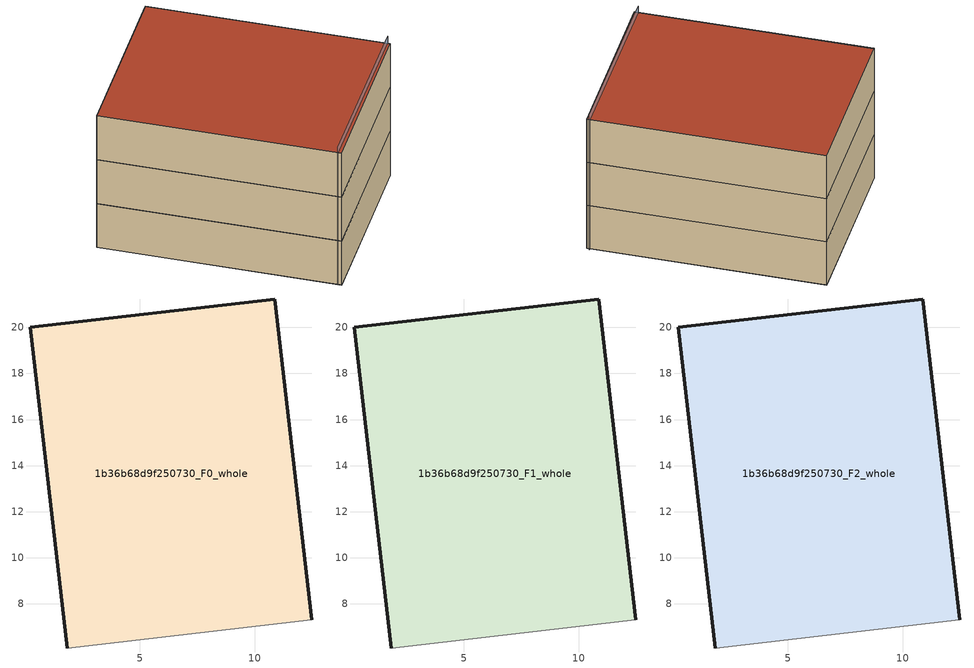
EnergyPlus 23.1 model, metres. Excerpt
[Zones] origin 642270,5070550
1b36b68d9f250730_F0_whole
 floor ground (EU_floor_Construction): 12.47,7.31 10.86,21.24 0.23,20 1.84,6.08 z0
 wall outside (EU_wall_Construction): 1.84,6.08 0.23,20 10.86,21.24 12.47,7.31 z0:3
 wall adiabatic (EU_wall_Construction): 12.47,7.31 1.84,6.08 z0:3
1b36b68d9f250730_F1_whole
 floor to 1b36b68d9f250730_F0_whole (EU_floor_Construction): 12.47,7.31 10.86,21.24 0.23,20 1.84,6.08 z3
 wall outside (EU_wall_Construction): 1.84,6.08 0.23,20 10.86,21.24 12.47,7.31 z3:6
 wall adiabatic (EU_wall_Construction): 12.47,7.31 1.84,6.08 z3:6
1b36b68d9f250730_F2_whole
 floor to 1b36b68d9f250730_F1_whole (EU_floor_Construction): 12.47,7.31 10.86,21.24 0.23,20 1.84,6.08 z6
 wall outside (EU_wall_Construction): 1.84,6.08 0.23,20 10.86,21.24 12.47,7.31 z6:9
 wall adiabatic (EU_wall_Construction): 12.47,7.31 1.84,6.08 z6:9
 roof outside (EU_roof_Construction): 10.86,21.24 12.47,7.31 1.84,6.08 0.23,20 z9
shading: 1.77,6.29 12.54,7.5 z0:9.4
[Building]
EU S2 Campaign: North Axis=0; Terrain=City; Solar Distribution=FullExterior
[Site:Location]
Lyon-Bron: Latitude=45.75; Longitude=5; Time Zone=1; Elevation=198
[SizingPeriod:WeatherFileDays]
AnnualSizingPeriod: Begin Month=1; Begin Day of Month=1; End Month=12; End Day of Month=31; Day of Week for Start Day=Monday; Use Weather File Daylight Saving Period=No; Use Weather File Rain and Snow Indicators=No
[MATERIAL]
EU_InternalMass_Material: Roughness=MediumRough; Thickness=0.1; Conductivity=1; Density=1800; Specific Heat=900; Thermal Absorptance=0.9; Solar Absorptance=0.7; Visible Absorptance=0.7
[MATERIAL:NOMASS] Roughness=MediumRough; Thermal Absorptance=0.9; Solar Absorptance=0.7; Visible Absorptance=0.7
Name | Thermal Resistance
EU_wall_NoMass | 0.87146
EU_roof_NoMass | 0.842276
EU_floor_NoMass | 0.496999
[CONSTRUCTION]
EU_wall_Construction: EU_wall_NoMass
EU_roof_Construction: EU_roof_NoMass
EU_floor_Construction: EU_floor_NoMass
EU_InternalMass_Construction: EU_InternalMass_Material
[ZONE] Type=1; Multiplier=1; Ceiling Height=autocalculate; Volume=450.01; Floor Area=autocalculate; Part of Total Floor Area=Yes
1b36b68d9f250730_F0_whole; 1b36b68d9f250730_F1_whole; 1b36b68d9f250730_F2_whole
[INTERNALMASS] Construction=EU_InternalMass_Construction; Surface Area=150.003
Name | Zone or ZoneList
1b36b68d9f250730_F0_whole_EU_InternalMass | 1b36b68d9f250730_F0_whole
1b36b68d9f250730_F1_whole_EU_InternalMass | 1b36b68d9f250730_F1_whole
1b36b68d9f250730_F2_whole_EU_InternalMass | 1b36b68d9f250730_F2_whole
[OTHEREQUIPMENT] Fuel Type=Electricity; Design Level Calculation Method=Watts/Area; Power per Zone Floor Area=1; Fraction Latent=0; Fraction Radiant=0; Fraction Lost=0; Carbon Dioxide Generation Rate=0; EndUse Subcategory=EU_Step8_InternalGains
Name | Zone or ZoneList or Space or SpaceList | Schedule
EU_Step8_InternalGain_1b36b68d9f250730_F0_whole_f000 | 1b36b68d9f250730_F0_whole | EU_Step8_GainSchedule_1b36b68d9f250730_F0_whole_f000
EU_Step8_InternalGain_1b36b68d9f250730_F1_whole_f000 | 1b36b68d9f250730_F1_whole | EU_Step8_GainSchedule_1b36b68d9f250730_F1_whole_f000
EU_Step8_InternalGain_1b36b68d9f250730_F2_whole_f000 | 1b36b68d9f250730_F2_whole | EU_Step8_GainSchedule_1b36b68d9f250730_F2_whole_f000
[ZONEVENTILATION:DESIGNFLOWRATE] Schedule=EU_AlwaysOn; Design Flow Rate Calculation Method=AirChanges/Hour; Air Changes per Hour=0.425; Ventilation Type=Natural; Fan Pressure Rise=0; Fan Total Efficiency=1; Constant Term Coefficient=1; Temperature Term Coefficient=0; Velocity Term Coefficient=0; Velocity Squared Term Coefficient=0; Minimum Indoor Temperature=-100; Maximum Indoor Temperature=100; Delta Temperature=-100; Minimum Outdoor Temperature=-100; Maximum Outdoor Temperature=100; Maximum Wind Speed=40
Name | Zone or ZoneList or Space or SpaceList
EU_ConstantAir_1b36b68d9f250730_F0_whole | 1b36b68d9f250730_F0_whole
EU_ConstantAir_1b36b68d9f250730_F1_whole | 1b36b68d9f250730_F1_whole
EU_ConstantAir_1b36b68d9f250730_F2_whole | 1b36b68d9f250730_F2_whole
[HVACTEMPLATE:THERMOSTAT] Constant Heating Setpoint=20; Constant Cooling Setpoint=50
EU_HeatOnly_1b36b68d9f250730_F0_whole; EU_HeatOnly_1b36b68d9f250730_F1_whole; EU_HeatOnly_1b36b68d9f250730_F2_whole
[HVACTEMPLATE:ZONE:IDEALLOADSAIRSYSTEM] System Availability Schedule=EU_AlwaysOn; Maximum Heating Supply Air Temperature=50; Minimum Cooling Supply Air Temperature=13; Maximum Heating Supply Air Humidity Ratio=0.0156; Minimum Cooling Supply Air Humidity Ratio=0.0077; Heating Limit=NoLimit; Cooling Limit=NoLimit; Heating Availability Schedule=EU_AlwaysOn; Cooling Availability Schedule=EU_CoolingOff; Dehumidification Control Type=ConstantSensibleHeatRatio; Cooling Sensible Heat Ratio=0.7; Dehumidification Setpoint=60; Humidification Control Type=None; Humidification Setpoint=30; Outdoor Air Method=None; Outdoor Air Flow Rate per Person=0.00944; Outdoor Air Flow Rate per Zone Floor Area=0; Outdoor Air Flow Rate per Zone=0; Demand Controlled Ventilation Type=None; Outdoor Air Economizer Type=NoEconomizer; Heat Recovery Type=None; Sensible Heat Recovery Effectiveness=0.7; Latent Heat Recovery Effectiveness=0.65
Name | Template Thermostat
1b36b68d9f250730_F0_whole | EU_HeatOnly_1b36b68d9f250730_F0_whole
1b36b68d9f250730_F1_whole | EU_HeatOnly_1b36b68d9f250730_F1_whole
1b36b68d9f250730_F2_whole | EU_HeatOnly_1b36b68d9f250730_F2_whole
[SIZING:ZONE] Zone Cooling Design Supply Air Temperature Input Method=SupplyAirTemperature; Zone Cooling Design Supply Air Temperature=13; Zone Heating Design Supply Air Temperature Input Method=SupplyAirTemperature; Zone Heating Design Supply Air Temperature=50; Zone Cooling Design Supply Air Humidity Ratio=0.008; Zone Heating Design Supply Air Humidity Ratio=0.008; Cooling Design Air Flow Method=DesignDay; Cooling Design Air Flow Rate=0; Cooling Minimum Air Flow per Zone Floor Area=0.000762; Cooling Minimum Air Flow=0; Cooling Minimum Air Flow Fraction=0.2; Heating Design Air Flow Method=DesignDay; Heating Design Air Flow Rate=0; Heating Maximum Air Flow per Zone Floor Area=0.002032; Heating Maximum Air Flow=0.141576; Heating Maximum Air Flow Fraction=0.3; Account for Dedicated Outdoor Air System=No; Dedicated Outdoor Air System Control Strategy=NeutralSupplyAir; Dedicated Outdoor Air Low Setpoint Temperature for Design=autosize; Dedicated Outdoor Air High Setpoint Temperature for Design=autosize; Zone Load Sizing Method=Sensible Load Only No Latent Load; Zone Latent Cooling Design Supply Air Humidity Ratio Input Method=HumidityRatioDifference; Zone Cooling Design Supply Air Humidity Ratio Difference=0.005; Zone Latent Heating Design Supply Air Humidity Ratio Input Method=HumidityRatioDifference; Zone Humidification Design Supply Air Humidity Ratio Difference=0.005
1b36b68d9f250730_F0_whole; 1b36b68d9f250730_F1_whole; 1b36b68d9f250730_F2_whole
[SCHEDULE:CONSTANT]
Name | Hourly Value
EU_AlwaysOn | 1
EU_CoolingOff | 0
[SCHEDULE:FILE] Column Number=1; Rows to Skip at Top=0; Number of Hours of Data=8760; Column Separator=Comma; Interpolate to Timestep=No; Minutes per Item=60; Adjust Schedule for Daylight Savings=Yes
Name | File
EU_Step8_GainSchedule_1b36b68d9f250730_F0_whole_f000 | ../../schedules/1b36b68d9f250730/1b36b68d9f250730_F0_whole_f000_gain.csv
EU_Step8_GainSchedule_1b36b68d9f250730_F1_whole_f000 | ../../schedules/1b36b68d9f250730/1b36b68d9f250730_F1_whole_f000_gain.csv
EU_Step8_GainSchedule_1b36b68d9f250730_F2_whole_f000 | ../../schedules/1b36b68d9f250730/1b36b68d9f250730_F2_whole_f000_gain.csv
